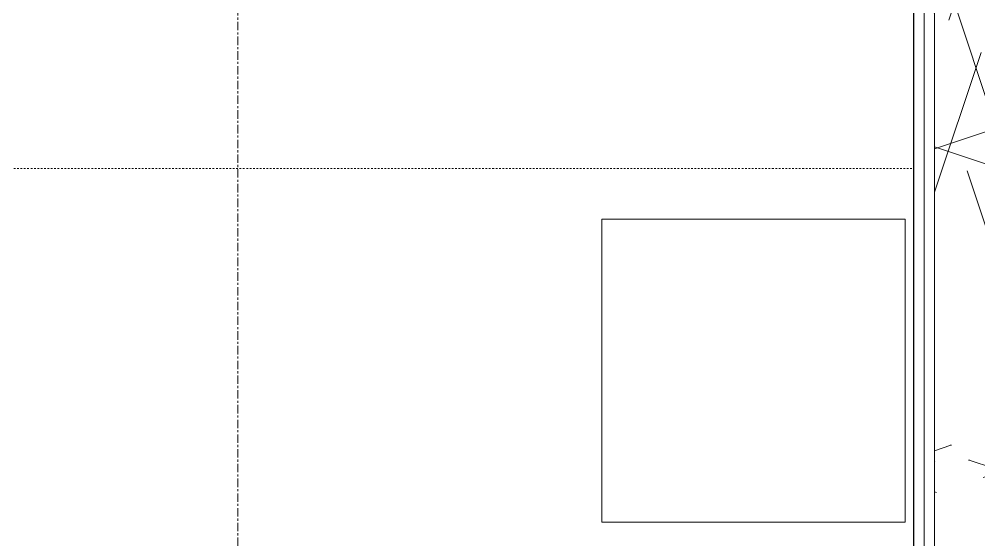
# Model space of a CAD drawing. Header units: inches. Extents: x -10205 to 13964, y -460 to 30702.
# Drawn here: x -3481.2 to -3424.2, y 12034.5 to 12065.5 of the extents above; entities that cross this region are included whole.
import ezdxf

# ---------------------------------------------------------------- set-up
doc = ezdxf.new("R2010")
doc.units = ezdxf.units.IN
doc.header["$MEASUREMENT"] = 0
doc.linetypes.add('Dash 1_16_', pattern=[0.125, 0.0625, -0.0625])
doc.linetypes.add('Grid Line 1_2_', pattern=[0.875, 0.5, -0.125, 0.125, -0.125])
for name, color, linetype, lineweight in [('0-1', 7, 'Continuous', 5), ('0-4', 7, 'Continuous', 9), ('A-WALL', 113, 'Continuous', 9), ('A-WALL-PATT-5', 111, 'Continuous', 9), ('I-FURN-3', 7, 'Continuous', 9), ('I-FURN-HDLN-2', 254, 'Dash 1_16_', 9), ('I-WALL-2', 2, 'Continuous', 25), ('S-GRID-1', 1, 'Grid Line 1_2_', 9)]:
    doc.layers.add(name, color=color, linetype=linetype, lineweight=lineweight)
pattern_1 = [(0, (0, 0), (61.44, 15.36), [2.534, -43.546, 2.534, -43.546, -245.76]), (0, (0, 0), (61.44, 15.36), [-92.16, 2.534, -89.626, 2.534, -43.546, -107.52]), (0, (0, 0), (61.44, 15.36), [-230.4, 2.534, -28.186, 2.534, -74.266]), (120, (23.04, 7.68), (-44.02215, 45.5286), [2.534, -43.546, 2.534, -43.546, -245.76]), (120, (23.04, 7.68), (-44.02215, 45.5286), [-92.16, 2.534, -89.626, 2.534, -43.546, -107.52]), (120, (23.04, 7.68), (-44.02215, 45.5286), [-230.4, 2.534, -28.186, 2.534, -74.266]), (240, (30.72, 38.4), (-17.41785, -60.8886), [2.534, -43.546, 2.534, -43.546, -245.76]), (240, (30.72, 38.4), (-17.41785, -60.8886), [-92.16, 2.534, -89.626, 2.534, -43.546, -107.52]), (240, (30.72, 38.4), (-17.41785, -60.8886), [-230.4, 2.534, -28.186, 2.534, -74.266])]

# ---------------------------------------------------------------- blocks, each defined once
blk = doc.blocks.new('Bed-Standard - King 78_ x 80_-V27-SITE PLAN - CAD FILE')
at = {"layer": 'I-FURN-HDLN-2'}
blk.add_line((73.689, 77.795), (73.689, -38.205), dxfattribs=at)
blk = doc.blocks.new('Table-Night Stand - 18_ x 18_ x 24_-1372838-SITE PLAN - CAD FILE')
at = {"layer": 'I-FURN-3'}
for p, q in [((0.147, 0), (18.147, 0)), ((0.147, -18), (0.147, 0)), ((18.147, 0), (18.147, -18)), ((18.147, -18), (0.147, -18))]:
    blk.add_line(p, q, dxfattribs=at)
blk = doc.blocks.new('1750 Ox - Unit Layouts_rvt-1-SITE PLAN - CAD FILE')
at = {"layer": '0-4'}
for name, p, rotation in [('Bed-Standard - King 78_ x 80_-V27-SITE PLAN - CAD FILE', (-3466.329, 11982.901), 89.99999999999358), ('Table-Night Stand - 18_ x 18_ x 24_-1372838-SITE PLAN - CAD FILE', (-3446.624, 12035.442), 90.00000000000105)]:
    blk.add_blockref(name, p, dxfattribs=dict(at, rotation=rotation))

msp = doc.modelspace()

# ---------------------------------------------------------------- hatches: boundary and pattern name
at = {"layer": 'A-WALL-PATT-5'}
h = msp.add_hatch(dxfattribs=at)
h.set_pattern_fill('FP_2', color=256, style=0, pattern_type=2)
h.set_pattern_definition(pattern_1)
h.paths.add_polyline_path([(-3426.874, 11717.239), (-3426.874, 12080.589), (-3427.499, 12080.589), (-3427.499, 11717.239)], flags=0)
h = msp.add_hatch(dxfattribs=at)
h.set_pattern_fill('FP_5', color=256, style=0, pattern_type=2)
h.set_pattern_definition([(161.57, (0.96, 0.96), (-7.6802237, -0.0009796), [0, -54.643, 6.067, 0]), (18.43, (-0.96, 0.96), (-7.6802237, 0.0009796), [0, -54.643, 6.067, 0]), (108.43, (0.96, 0.96), (3.8382953, -19.2013653), [18.211, -42.499]), (71.57, (-0.96, 0.96), (3.8382953, 19.2013653), [18.211, -42.499])])
h.paths.add_polyline_path([(-3423.374, 11720.739), (-3423.375, 12080.589), (-3426.874, 12080.589), (-3426.874, 11720.739)], flags=0)
h = msp.add_hatch(dxfattribs=at)
h.set_pattern_fill('FP_2', color=256, style=0, pattern_type=2)
h.set_pattern_definition(pattern_1)
h.paths.add_polyline_path([(-3427.499, 11716.614), (-3427.499, 12079.964), (-3428.124, 12079.964), (-3428.124, 11716.614), (-3427.61, 11716.614)], flags=0)

# ---------------------------------------------------------------- linework, layer by layer
at = {"layer": 'A-WALL'}
for p, q in [((-3427.499, 11716.614), (-3427.499, 12080.589)), ((-3426.874, 11717.239), (-3426.874, 12080.589))]:
    msp.add_line(p, q, dxfattribs=at)
at = {"layer": 'I-WALL-2'}
msp.add_line((-3428.124, 12079.964), (-3428.124, 11715.989), dxfattribs=at)
at = {"layer": 'S-GRID-1'}
msp.add_line((-3468.224, 9836.18), (-3468.224, 12413.737), dxfattribs=at)

# ---------------------------------------------------------------- block references
at = {"layer": '0-1'}
msp.add_blockref('1750 Ox - Unit Layouts_rvt-1-SITE PLAN - CAD FILE', (0, 0), dxfattribs=at)

doc.saveas('drawing.dxf')
